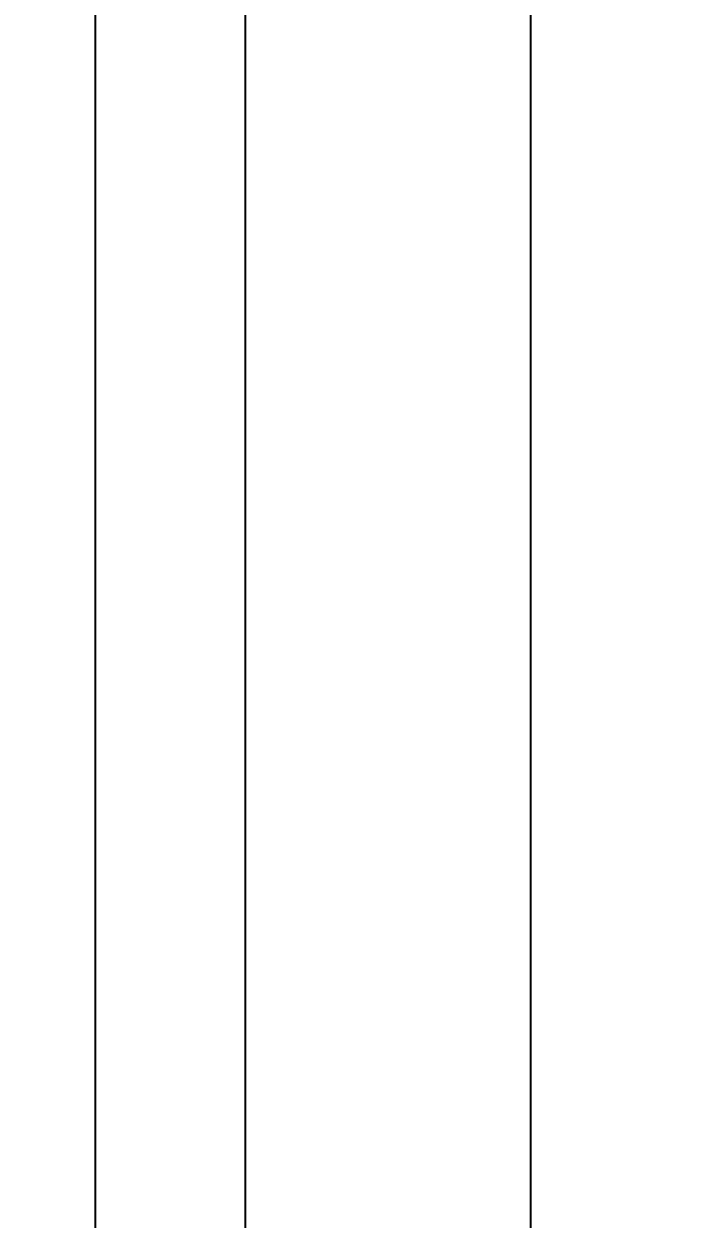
# Model space of a CAD drawing. Header units: millimetres. Extents: x 0 to 69574, y -5 to 41746.
# Drawn here: x 39624.4 to 39668.2, y 28578.8 to 28658.4 of the extents above; entities that cross this region are included whole.
import ezdxf

# ---------------------------------------------------------------- set-up
doc = ezdxf.new("R2010")
doc.units = ezdxf.units.MM
doc.set_wipeout_variables(frame=1)
doc.layers.add('! NO PLOT !', color=7, linetype='Continuous', true_color=0xff75dd, plot=False)
doc.layers.add('000-PI-Oprema', color=30, linetype='Continuous', lineweight=5)
doc.layers.add('000-PI-ORMAR', color=2, linetype='Continuous')
doc.layers.add('002-PI-Kabelska kanalica', color=150, linetype='Continuous')
doc.styles.add('PI0', font='isocpeur.ttf', dxfattribs={"width": 0.9})

# ---------------------------------------------------------------- blocks, each defined once
blk = doc.blocks.new('spojnica')
at = {"layer": '! NO PLOT !', "transparency": 33554687}
for p, q in [((44856.495, 28811.504), (44856.495, 26919.404)), ((44861.495, 28809.404), (44861.495, 26919.404))]:
    blk.add_line(p, q, dxfattribs=at)
blk = doc.blocks.new('*U899')
at = {"layer": '002-PI-Kabelska kanalica'}
blk.add_line((20, -100), (20, 70), dxfattribs=at)

msp = doc.modelspace()

# ---------------------------------------------------------------- block references
msp.add_blockref('*U899', (39636.172, 28639.404))
at = {"layer": '000-PI-Oprema'}
msp.add_blockref('spojnica', (-5202.464, -100), dxfattribs=at)

# ---------------------------------------------------------------- texts
at = {"insert": (39636.172, 28624.404), "char_height": 20, "width": 16.78721, "attachment_point": 5, "rotation": 90, "style": 'PI0'}
msp.add_mtext('{\\fISOCPEUR|b0|i0|c238|p34;40}X{\\fISOCPEUR|b0|i0|c238|p34;8}0', dxfattribs=at)

# ---------------------------------------------------------------- next in the draw order: wipeouts: each hides what was drawn before it
msp.add_wipeout([(39609.684, 28761.404), (40000.172, 28761.404), (39999.684, 26778.904), (39609.672, 26776.904)]).dxf.layer = '000-PI-ORMAR'

# ---------------------------------------------------------------- next in the draw order: linework, layer by layer
at = {"layer": '! NO PLOT !'}
for p, q in [((39629.184, 28749.904), (39629.184, 26788.404)), ((39639.184, 28734.904), (39639.184, 26803.404)), ((39658.184, 28689.154), (39658.184, 26849.154))]:
    msp.add_line(p, q, dxfattribs=at)

doc.saveas('drawing.dxf')
